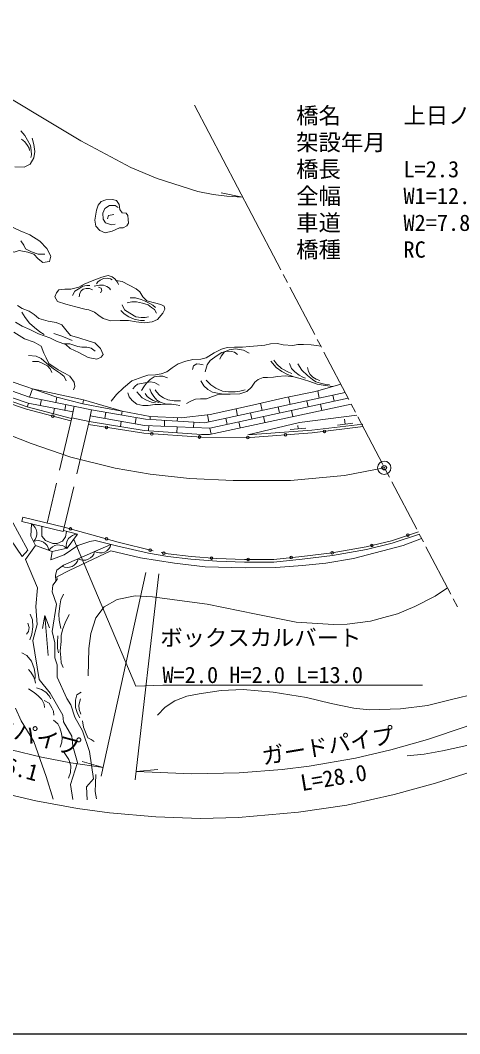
# Model space of a CAD drawing. Units: millimetres, scale not verified. Extents: x 40000 to 680000, y 20000 to 380000.
# Drawn here: x 512412 to 561601, y 205000 to 318460 of the extents above; entities that cross this region are included whole.
import ezdxf
from ezdxf.enums import TextEntityAlignment as Align

# ---------------------------------------------------------------- set-up
doc = ezdxf.new("R2010")
doc.units = ezdxf.units.MM
doc.header["$LTSCALE"] = 1000
doc.header["$PDMODE"] = 32
doc.header["$PDSIZE"] = 500
doc.linetypes.add('CHAIN', pattern=[18.5, 12, -1.5, 3.5, -1.5])
doc.linetypes.add('DASHED', pattern=[7.5, 6, -1.5])
for name, color, linetype, lineweight in [('M-BGD', 7, 'Continuous', 13), ('M-BMK', 2, 'Continuous', 13), ('M-BMK-SRVR', 3, 'Continuous', 13), ('M-STR-HTXT', 7, 'Continuous', 13), ('M-STR-STR1', 1, 'Continuous', 13), ('M-TTL-BAND', 7, 'Continuous', 25)]:
    doc.layers.add(name, color=color, linetype=linetype, lineweight=lineweight)
doc.layers.add('M-OTRS', color=6, linetype='Continuous')
doc.styles.add('ＭＳ ゴシック', font='')
doc.styles.get('ＭＳ ゴシック').set_extended_font_data('MS Gothic')

msp = doc.modelspace()

# ---------------------------------------------------------------- linework, layer by layer
at = {"layer": 'M-BGD'}
for p, q in [((513460, 276263), (513772, 277200)), ((545712, 276965), (545886, 276157)), ((514779, 275996), (514653, 275326)), ((516386, 275671), (516504, 276266)), ((519495, 275962), (519410, 275504)), ((548774, 276779), (533026, 273389)), ((549112, 276135), (533624, 272802)), ((542449, 276288), (542628, 275456)), ((544472, 275853), (544619, 275168)), ((547403, 276484), (547551, 275799)), ((513200, 275190), (513329, 275568)), ((516141, 274420), (516255, 275024)), ((517513, 275443), (517394, 274810)), ((518166, 273952), (518430, 275257)), ((520141, 273525), (520375, 274864)), ((521996, 274577), (521874, 273887)), ((523833, 274695), (523757, 274265)), ((536569, 274969), (536737, 274188)), ((539316, 275581), (539488, 274780)), ((541276, 275165), (541423, 274481)), ((542775, 274772), (542923, 274087)), ((546033, 275473), (546180, 274788)), ((523618, 272961), (523724, 273560)), ((525393, 273975), (525271, 273286)), ((526964, 274113), (526942, 273762)), ((528572, 273662), (528546, 273009)), ((529975, 273576), (529994, 273964)), ((531832, 273462), (531808, 272876)), ((533356, 274302), (533529, 273497)), ((535405, 273901), (535552, 273217)), ((536885, 273504), (537032, 272819)), ((538189, 274500), (538336, 273816)), ((539636, 274096), (539783, 273411)), ((548781, 273228), (548707, 273786)), ((526812, 273079), (526765, 272498)), ((529974, 272951), (529921, 272281)), ((533624, 272802), (533772, 272118)), ((542628, 272657), (544373, 272798)), ((543500, 272728), (543470, 273103)), ((547913, 273112), (549648, 273343)), ((518835, 260943), (517239, 261322)), ((515155, 251836), (514895, 250359)), ((515547, 247354), (515155, 251836)), ((515155, 251836), (515668, 250427))]:
    msp.add_line(p, q, dxfattribs=at)
for points in [[(425297, 316484), (430689, 314736), (435679, 313032), (441675, 310760), (446498, 308745), (451840, 306210), (459917, 301880), (464282, 299449), (475955, 293163), (480942, 290341), (497176, 281478), (503020, 278728), (508550, 276464), (513102, 274906), (518084, 273601)], [(511796, 302051), (512854, 302005), (513507, 302362), (513943, 303046), (514053, 303784), (513941, 304566), (513754, 305258)], [(512479, 306081), (512936, 305552), (513224, 305023), (513547, 304449), (513628, 303892), (513655, 303399), (513601, 303103)], [(512541, 305166), (512936, 304861), (513230, 304443), (513394, 304152), (513439, 303865)], [(471212, 301902), (472330, 301028), (473729, 299403), (474708, 297481), (475740, 294318), (478904, 292972), (481841, 291610), (483648, 290620), (493556, 285418), (494872, 284574), (498386, 282897), (499145, 282787), (510425, 278346), (516504, 276266), (519409, 275505), (522135, 275001), (523833, 274695), (526964, 274113), (530429, 273943), (533667, 274340), (538088, 275297), (541952, 276189), (545449, 276887), (548282, 277719)], [(454111, 297349), (454071, 296816), (455564, 296075), (459559, 293714), (464924, 290611), (470794, 287007), (485310, 277780), (492706, 273546), (501011, 269143), (508560, 265370), (510457, 264269), (513263, 259131), (512617, 258411), (510655, 261340), (509016, 264095), (501119, 268141), (487150, 275772), (468006, 287821), (459292, 293121), (454152, 295982)], [(523942, 295230), (523511, 295216), (522705, 294855), (521926, 294660), (521315, 294924), (520884, 295396), (520745, 296063), (520951, 297210), (521140, 297755), (521463, 298155), (521975, 298367), (522754, 298378), (523187, 298300), (523466, 297844), (523543, 297277), (523810, 296910), (524278, 296877), (524467, 296621), (524489, 296154), (524522, 295743), (524350, 295451), (523934, 295228)], [(523048, 295618), (522607, 295562), (521957, 295786), (521676, 296211), (521636, 296852), (521885, 297389), (522414, 297726), (523032, 297726), (523352, 297485)], [(522879, 296724), (522302, 296612), (522166, 296235)], [(515144, 292286), (514418, 292276), (513655, 292546), (513013, 292862), (512799, 293281), (512464, 293755)], [(519654, 286109), (518620, 286380), (517501, 286668), (516569, 286973), (516281, 287481), (516462, 287954), (516723, 288290), (517407, 288366), (518069, 288345), (518982, 288587), (519547, 288902), (520448, 289292), (521534, 289694), (522262, 289889), (522685, 289737), (523011, 289509), (523294, 289151), (523413, 288891)], [(523153, 289330), (523815, 289216), (524597, 288815), (525401, 288392), (525781, 288044), (526117, 287512), (526563, 287057), (527421, 286840), (528127, 286644), (528529, 286460), (528594, 286123), (528355, 285678), (527757, 284951), (527160, 284691), (526313, 284582), (525390, 284691), (524532, 284843), (523576, 284832), (522544, 284821), (521675, 285060), (521219, 285396), (520731, 285787), (520090, 286026), (519654, 286109)], [(520947, 288969), (521108, 289186), (521353, 289353), (521721, 289537), (522128, 289598), (522528, 289531), (522690, 289409)], [(518265, 287654), (518537, 288120), (519081, 288474), (519432, 288685), (519861, 288763), (520189, 288780)], [(519020, 287516), (519087, 287895), (519243, 288167), (519449, 288373), (519799, 288446), (520173, 288429), (520512, 288273)], [(520696, 288707), (521286, 288791), (521738, 288785), (522083, 288646), (522406, 288457), (522528, 288284)], [(521175, 288585), (521465, 288457), (521526, 288212), (521381, 287928)], [(524711, 287391), (525310, 287401), (525929, 287205), (526302, 287038), (526911, 286753), (527265, 286567), (527560, 286311)], [(512111, 286519), (512637, 286210), (513395, 285885), (513952, 285514), (514478, 285066), (515530, 284772), (516443, 284618), (517061, 284370), (517510, 283814), (518051, 283180), (518980, 282917), (520109, 282531), (520774, 282330), (521393, 281727), (521687, 281047), (521455, 280753), (520975, 280537), (520000, 280722), (518949, 281279), (517989, 281727), (517525, 282160), (516551, 282500), (515716, 282917), (514463, 283350), (513473, 283845), (512637, 284231), (511879, 284664)], [(523671, 285982), (524055, 285599), (524556, 285247), (525143, 284997), (525855, 284864), (526317, 284832)], [(523810, 286590), (524085, 286057), (524680, 285660), (525360, 285276), (525926, 285177), (526388, 285169), (526748, 285270)], [(524376, 286812), (524884, 286945), (525440, 286937), (526106, 286796), (526724, 286585), (527108, 286311), (527452, 286068), (527656, 285677)], [(512585, 285771), (512944, 285190), (513454, 284553), (514012, 284051), (514609, 283581), (515071, 283279)], [(511697, 283534), (512871, 282794), (513981, 282409), (514754, 281991), (515043, 281187), (515326, 280687), (515615, 280027), (516666, 279317), (517449, 278925), (517965, 278606), (518429, 277957), (518501, 277463), (518367, 277092)], [(516175, 283387), (517063, 283092), (517703, 282828), (518231, 282596)], [(520808, 281428), (520336, 281740), (519872, 281860), (519312, 281860), (518848, 281920), (518416, 282100), (517967, 282252), (517294, 282241)], [(522593, 275820), (523193, 276562), (523967, 277304), (524899, 278093), (526115, 278535), (526699, 278740), (527552, 278772), (528200, 278882), (528800, 279119), (529412, 279561), (530080, 280005), (530950, 280289), (531729, 280471), (532640, 280511), (533227, 280683), (534097, 281219), (534927, 281654), (535575, 281826), (536404, 281856), (537305, 281866), (538064, 281937), (538953, 282001), (539788, 282074), (540419, 282236), (541205, 282268), (541845, 282106), (542906, 282066), (543481, 282171), (544105, 282171), (544980, 282122), (545571, 282033), (546060, 281958)], [(533113, 279086), (533350, 279879), (533650, 280352), (534452, 280935), (534972, 281272), (535573, 281418), (536065, 281391), (536375, 281290), (536722, 281044)], [(538043, 281208), (537396, 281518), (536494, 281682), (535783, 281573), (535273, 281345), (534890, 280862), (534753, 280507)], [(513316, 280934), (514182, 280841), (514759, 280584), (515347, 280069), (516120, 279440), (516903, 278905), (517315, 278585), (517563, 278091)], [(513780, 280275), (514463, 280251), (515004, 280014), (515467, 279770), (515770, 279453), (515936, 279024)], [(540475, 280311), (541037, 279603), (541687, 279141), (542316, 278817), (543018, 278550)], [(540803, 280390), (541136, 279960), (541657, 279469), (542421, 279076), (542806, 278910)], [(531673, 279369), (531791, 279788), (532192, 279979), (532511, 279952), (532867, 279870)], [(542534, 280028), (542783, 279492), (543139, 279099), (543622, 278736), (544038, 278517), (544333, 278389)], [(543479, 279983), (543925, 279303), (544567, 278684), (545104, 278261), (545497, 277974), (546018, 277815), (546600, 277679), (547023, 277664)], [(544560, 279590), (544688, 279137), (544869, 278812), (545157, 278502), (545550, 278283), (545935, 278147)], [(525977, 277004), (526232, 277429), (526487, 277790), (526934, 278225), (527401, 278533), (527996, 278629), (528378, 278608), (528878, 278416)], [(547396, 277459), (546548, 277576), (545638, 277723), (544709, 278053), (543744, 278357), (543018, 278550), (542052, 278641), (541215, 278586), (540765, 278494), (540094, 278458), (539606, 278448), (539036, 278246), (538656, 277935), (538296, 277372), (537779, 276883), (536984, 276625), (535895, 276606), (535174, 276606), (534445, 276541), (533937, 276338), (533263, 276089), (532579, 276080), (532034, 276052), (531508, 275831), (531028, 275563)], [(532616, 278092), (532967, 277529), (533410, 277105), (533937, 276828), (534500, 276726), (535174, 276606)], [(533216, 278175), (533734, 277658), (534288, 277289), (535036, 276938), (535719, 276864), (536467, 276864), (536994, 276948), (537576, 277068)], [(510106, 277411), (513460, 276263), (520375, 274864)], [(513772, 277200), (519495, 275962), (523833, 274695)], [(527964, 277620), (527422, 277917), (526944, 277971), (526158, 277822), (525542, 277705), (525266, 277493), (525011, 277206)], [(525442, 276861), (525709, 276556), (526058, 276175), (526559, 275935), (527088, 275707), (527534, 275636)], [(526918, 277214), (527057, 276799), (527348, 276357), (527688, 275932), (528060, 275720), (528761, 275486)], [(530365, 275847), (529653, 275858), (528931, 275964), (528453, 276198), (528038, 276463), (527677, 276856), (527518, 277079)], [(508655, 276745), (513189, 275193), (518160, 273891)], [(509879, 276749), (513281, 275584), (518295, 274640)], [(524437, 276739), (524607, 276304), (524926, 275879), (525457, 275465), (526116, 275348), (526710, 275348), (527475, 275433), (528145, 275433), (528761, 275486), (529345, 275486), (529866, 275423), (530259, 275338)], [(526374, 276687), (526630, 276344), (526924, 276104), (527278, 275892), (527589, 275777), (527910, 275652)], [(549449, 275492), (533605, 272082), (532702, 272090), (526262, 272532), (520141, 273525)], [(520375, 274864), (526412, 273795), (533026, 273389)], [(520253, 274174), (526323, 273099), (533624, 272802)], [(550093, 274264), (543664, 273430), (537888, 272040), (545041, 272563), (550738, 273260)], [(520062, 273194), (526229, 272234), (532691, 271790), (538170, 271738), (545070, 272265), (550775, 272963)], [(513651, 262086), (513587, 260709), (514107, 259646), (516000, 258971), (517673, 259346), (518835, 260943)], [(514820, 261804), (514823, 260689), (515238, 260202), (516068, 259890), (516552, 259866), (517122, 260159), (517478, 260632), (517605, 261235)], [(517330, 261705), (520409, 260860), (523381, 260020), (527293, 259050)], [(528190, 258861), (528974, 258726), (531526, 258413), (534431, 258212), (537524, 258108), (540780, 258105), (543928, 258431), (547332, 258836), (551114, 259516), (553967, 260192), (556991, 261207)], [(516000, 258971), (515846, 258064), (517310, 258629), (518851, 259663), (520217, 260111), (520783, 260228), (523191, 259630), (526780, 258800), (528931, 258429), (531498, 258114), (534416, 257913), (537519, 257808), (540795, 257805), (543962, 258132), (547377, 258539), (551176, 259222), (554049, 259903), (557086, 260923)], [(557338, 260442), (555253, 259650), (549710, 258195), (546605, 257692), (543987, 257421), (541014, 257202), (537603, 257151), (533101, 257255), (529673, 257677), (525872, 258268), (522542, 259072), (517900, 256859), (516519, 256145), (516543, 255836), (516067, 255218), (515995, 254480), (516472, 253100), (515997, 250033), (516271, 248771), (516271, 247095), (516540, 246290), (516540, 244915), (517613, 242518), (518088, 241825), (518536, 240454), (519380, 238925), (520171, 236605), (520594, 233554), (519825, 232639), (519884, 231178)], [(518277, 231216), (518030, 232914), (518833, 235354), (518277, 237207), (518184, 238319), (517257, 239925), (517164, 240666), (515775, 243145), (514539, 244659), (513828, 249013), (514322, 250804), (514169, 252821), (514354, 254921), (512994, 258102), (514107, 259646)], [(516407, 255659), (516355, 256334), (516510, 256914), (517252, 257440), (522564, 259786)], [(517241, 254228), (516961, 253574), (516827, 252898), (516738, 251953), (516760, 251291), (516939, 250379)], [(560225, 254934), (558837, 253988), (556594, 252845), (554636, 252009), (553119, 251592), (551601, 251196), (548984, 250866), (547488, 250800), (543309, 251064), (538801, 251965), (533334, 253107), (530238, 253507), (527225, 253903), (525268, 254013), (523244, 253617), (521793, 252782), (520869, 251551), (520319, 249792), (520099, 248143), (520011, 245066)], [(513512, 251972), (513763, 251339), (513822, 250542), (513704, 249746), (513498, 249083)], [(517898, 251948), (517419, 251011), (517178, 250321), (516979, 249621), (516979, 248910), (516875, 247864), (516938, 247112), (516990, 246526), (517231, 245983)], [(513262, 250955), (513395, 250483), (513321, 250041), (513114, 249731)], [(516635, 249563), (516564, 248809), (516574, 248154), (516675, 247641)], [(512577, 247659), (513129, 247326), (513661, 246722), (513963, 245895), (514067, 245260), (514098, 244771)], [(513327, 245791), (513588, 245479), (513880, 244979), (514026, 244621), (514101, 244233)], [(527759, 240648), (528635, 241556), (529717, 242258), (531058, 242777), (532421, 243069), (534908, 243426), (537353, 243523), (540706, 243253), (544442, 242658), (547222, 241988), (549764, 241437), (551446, 241264), (554983, 241372), (558011, 241761), (560841, 242455), (563318, 243039), (565826, 244249)], [(513339, 243596), (513958, 243211), (514426, 242812), (514830, 242413), (515100, 241905), (515127, 241534)], [(514219, 243733), (514797, 243541), (515292, 243238), (515650, 242826), (515815, 242510)], [(519214, 243254), (518742, 242930), (518595, 242356), (518610, 241531), (518816, 240854), (519096, 240383)], [(515100, 242303), (515650, 242015), (515939, 241492), (516132, 241107), (516159, 240654)], [(519169, 242503), (518963, 241796), (519022, 241281), (519199, 240780)], [(511861, 241436), (512518, 240013), (513919, 237709), (515324, 233790), (516079, 231269)], [(516146, 240088), (516603, 239711), (516843, 239243), (517037, 238604), (517110, 238145), (517069, 237644), (516862, 237078)], [(519376, 240044), (519508, 239323), (519700, 238763), (519965, 238145), (520348, 237924), (520673, 237732)], [(555720, 236094), (557619, 236280), (559667, 236684), (562043, 237212), (564333, 237774), (566436, 238285), (567537, 238610), (568547, 239058)], [(517340, 236491), (517831, 235712), (518085, 234985), (518051, 234258), (517797, 233615)], [(520937, 231313), (520811, 232119), (520829, 233015), (520883, 234018)]]:
    msp.add_lwpolyline(points, dxfattribs=at)
msp.add_lwpolyline([(508140, 296388), (508299, 296880), (508818, 296998), (509660, 296848), (510279, 296177), (511286, 295418), (512382, 294870), (513478, 294429), (514609, 293722), (515369, 292910), (515828, 292044), (515669, 291444), (514944, 291338), (514414, 291744), (513937, 292256), (513248, 292504), (512293, 292680), (511728, 292504), (511074, 292751), (510544, 293104), (509855, 293793), (509271, 294747), (508565, 295559)], close=True, dxfattribs=at)
for centre in [(516057, 274131), (522061, 272883), (527132, 272172), (546477, 272437), (532460, 271806), (537886, 271740), (542093, 272037), (518042, 261510), (555807, 260810), (522052, 260396), (551777, 259673), (526957, 259134), (528473, 258813), (547332, 258836), (533833, 258254), (537919, 258107), (542750, 258309)]:
    msp.add_circle(centre, 150, dxfattribs=at)
for centre, start, end in [((513023, 261005), 313.58497, 59.84517), ((514379, 258952), 7.05779, 113.31799), ((518810, 259672), 89.56613, 195.82634), ((516698, 258473), 43.33077, 149.59097), ((519517, 259260), 240.69985, 346.96006), ((521346, 260068), 240.69985, 346.96006), ((517687, 258452), 242.66377, 346.96006)]:
    msp.add_arc(centre, 1250, start, end, dxfattribs=at)
at = {"layer": 'M-BMK'}
for p, q in [((541569, 290524), (538322, 296720)), ((542312, 289107), (541848, 289993)), ((545376, 283262), (542591, 288576)), ((546119, 281844), (545655, 282730)), ((549183, 275999), (546398, 281313)), ((549926, 274582), (549462, 275467)), ((552990, 268736), (550205, 274050)), ((553733, 267319), (553269, 268205)), ((556797, 261474), (554012, 266788)), ((557540, 260056), (557076, 260942)), ((560604, 254211), (557819, 259525)), ((561347, 252794), (560883, 253679))]:
    msp.add_line(p, q, dxfattribs=at)
at = {"layer": 'M-BMK', "linetype": 'CHAIN'}
msp.add_lwpolyline([(429023, 312626), (441089, 308032), (449362, 304406), (456490, 300779), (463830, 296521), (479058, 287498), (487121, 282757), (491155, 280705), (498863, 277203), (506028, 274071), (513620, 271075), (518054, 269549), (523028, 268334), (526965, 267643), (531342, 267174), (536241, 266919), (542661, 266936), (548692, 267478), (553148, 268364)], dxfattribs=at)
at = {"layer": 'M-BMK-SRVR'}
msp.add_circle((553148, 268364), 750, dxfattribs=at)
at = {"layer": 'M-OTRS'}
msp.add_point((553148, 268364), dxfattribs=at)
at = {"layer": 'M-STR-HTXT'}
for p, q in [((531902, 308967), (538322, 296720)), ((537304, 298661), (534899, 299154)), ((518397, 260341), (525342, 243921)), ((526459, 256641), (521471, 233820)), ((525255, 233411), (527927, 256504)), ((525342, 243921), (528351, 244021)), ((528351, 244021), (557438, 244021)), ((521686, 234800), (519323, 235467)), ((525366, 234374), (527813, 234576))]:
    msp.add_line(p, q, dxfattribs=at)
for points in [[(423323, 343125), (430774, 341879), (437086, 340567), (443644, 339051), (450514, 337179), (455795, 335650), (461508, 333777), (467175, 331720), (471928, 329907), (476876, 327825), (480199, 326367), (483459, 324885), (485682, 323807), (507660, 311853), (519192, 304976), (524792, 301980), (527738, 300727), (532294, 299293), (533992, 298968), (535516, 298773), (537304, 298661)], [(441210, 268048), (494021, 237742), (497516, 236165), (504017, 233780), (509344, 232208), (514143, 231075), (518833, 230229), (522402, 229730), (527588, 229272), (532587, 229109), (536852, 229223), (543557, 229794), (548978, 230602), (554252, 231778), (558902, 233045), (562178, 234084), (565896, 235443), (569639, 236975)], [(525366, 234374), (531606, 234100), (536916, 234198), (541741, 234575), (544739, 234948), (549947, 235855), (553907, 236770), (558010, 237931), (562307, 239389), (567311, 241417)], [(500315, 240437), (505339, 238569), (508565, 237554), (511395, 236777), (514800, 235977), (518087, 235343), (521686, 234800)]]:
    msp.add_lwpolyline(points, dxfattribs=at)
at = {"layer": 'M-STR-STR1', "linetype": 'DASHED'}
for p, q in [((518166, 273952), (515433, 262162)), ((520141, 273525), (517330, 261705))]:
    msp.add_line(p, q, dxfattribs=at)
at = {"layer": 'M-STR-STR1'}
for p, q in [((518166, 273952), (520141, 273525)), ((512698, 262821), (512570, 262347)), ((517217, 261227), (512570, 262347)), ((517330, 261705), (512698, 262821)), ((517330, 261705), (517217, 261227))]:
    msp.add_line(p, q, dxfattribs=at)
at = {"layer": 'M-TTL-BAND'}
msp.add_line((40000, 205000), (579000, 205000), dxfattribs=at)

# ---------------------------------------------------------------- texts
at = {"layer": 'M-STR-HTXT', "style": 'ＭＳ ゴシック'}
for s, p in [('橋名', (543301, 306327)), ('上日ノ泊B橋', (555301, 306327)), ('架設年月', (543301, 303327)), ('橋長', (543301, 300327)), ('L=2.3', (555301, 300327)), ('全幅', (543301, 297327)), ('W1=12.2', (555301, 297327)), ('車道', (543301, 294327)), ('W2=7.8', (555301, 294327)), ('橋種', (543301, 291327)), ('RC', (555301, 291327)), ('ボックスカルバート', (528084, 247875)), ('W=2.0 H=2.0 L=13.0', (528326, 243708))]:
    msp.add_text(s, height=1833, dxfattribs=at).set_placement(p, align=Align.BOTTOM_LEFT)
for s, rotation, p in [('ガードパイプ', 344.908, (511425, 237502)), ('ガードパイプ', 9.419, (547100, 235811)), ('L=16.1', 344.908, (510394, 233688)), ('L=28.0', 9.419, (547725, 232234))]:
    msp.add_text(s, height=1833, rotation=rotation, dxfattribs=at).set_placement(p, align=Align.BOTTOM_CENTER)

doc.saveas('drawing.dxf')
